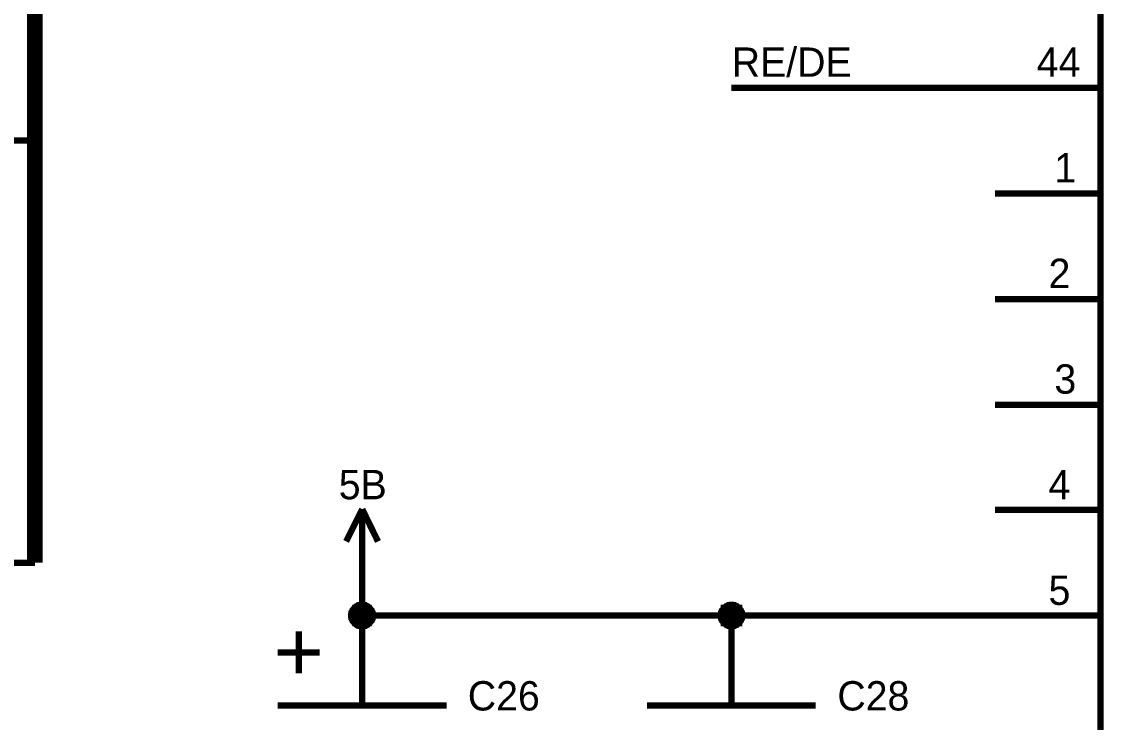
# Model space of a CAD drawing. Extents: x 0 to 594, y 0 to 420.
# Drawn here: x 221.4 to 273, y 327.4 to 360.6 of the extents above; entities that cross this region are included whole.
import ezdxf

# ---------------------------------------------------------------- set-up
doc = ezdxf.new("R2010")
doc.units = 0
doc.layers.add('SHEET', color=255, linetype='CONTINUOUS')

msp = doc.modelspace()

# ---------------------------------------------------------------- linework, layer by layer
at = {"layer": 'SHEET'}
for points, const_width in [([(222.038, 334.996), (222.038, 392.499), (392.469, 392.499), (392.469, 324.989)], 0.749), ([(272.516, 257.497), (272.516, 382.493)], 0.3), ([(267.515, 357.493), (255.03, 357.493)], 0.3), ([(272.516, 357.493), (267.515, 357.493)], 0.3), ([(175.067, 354.992), (222.038, 354.992), (222.038, 354.992)], 0.3), ([(272.516, 352.49), (267.515, 352.49)], 0.3), ([(272.516, 347.487), (267.515, 347.487)], 0.3), ([(272.516, 342.483), (267.515, 342.483)], 0.3), ([(237.544, 337.532), (236.78, 336.003)], 0.3), ([(237.544, 337.532), (238.291, 336.003)], 0.3), ([(237.544, 334.996), (237.544, 337.532)], 0.3), ([(272.516, 337.498), (267.515, 337.498)], 0.3), ([(175.067, 334.996), (175.067, 334.996), (222.038, 334.996), (222.038, 334.996)], 0.3), ([(267.515, 332.494), (267.515, 332.494), (237.544, 332.494), (237.544, 334.996), (237.544, 334.996)], 0.3), ([(237.024, 332.494), (237.024, 332.512), (237.024, 332.546), (237.024, 332.564), (237.041, 332.598), (237.041, 332.616), (237.041, 332.651), (237.058, 332.668), (237.058, 332.685), (237.076, 332.72), (237.093, 332.737), (237.093, 332.755), (237.11, 332.772), (237.128, 332.79), (237.145, 332.807), (237.162, 332.824), (237.18, 332.859), (237.197, 332.859), (237.215, 332.876), (237.232, 332.894), (237.249, 332.911), (237.267, 332.929), (237.301, 332.929), (237.319, 332.946), (237.336, 332.963), (237.371, 332.963), (237.388, 332.981), (237.406, 332.981), (237.44, 332.981), (237.458, 332.998), (237.492, 332.998), (237.51, 332.998), (237.544, 332.998)], 0.3), ([(237.024, 332.494), (237.024, 332.512), (237.024, 332.546), (237.024, 332.564), (237.041, 332.598), (237.041, 332.616), (237.041, 332.651), (237.058, 332.668), (237.058, 332.685), (237.076, 332.72), (237.093, 332.737), (237.093, 332.755), (237.11, 332.772), (237.128, 332.79), (237.145, 332.807), (237.162, 332.824), (237.18, 332.859), (237.197, 332.859), (237.215, 332.876), (237.232, 332.894), (237.249, 332.911), (237.267, 332.929), (237.301, 332.929), (237.319, 332.946), (237.336, 332.963), (237.371, 332.963), (237.388, 332.981), (237.406, 332.981), (237.44, 332.981), (237.458, 332.998), (237.492, 332.998), (237.51, 332.998), (237.544, 332.998)], 0.3), ([(237.024, 332.494), (237.024, 332.512), (237.024, 332.546), (237.024, 332.564), (237.041, 332.598), (237.041, 332.616), (237.041, 332.651), (237.058, 332.668), (237.058, 332.685), (237.076, 332.72), (237.093, 332.737), (237.093, 332.755), (237.11, 332.772), (237.128, 332.79), (237.145, 332.807), (237.162, 332.824), (237.18, 332.859), (237.197, 332.859), (237.215, 332.876), (237.232, 332.894), (237.249, 332.911), (237.267, 332.929), (237.301, 332.929), (237.319, 332.946), (237.336, 332.963), (237.371, 332.963), (237.388, 332.981), (237.406, 332.981), (237.44, 332.981), (237.458, 332.998), (237.492, 332.998), (237.51, 332.998), (237.544, 332.998)], 0.3), ([(237.024, 332.494), (237.024, 332.512), (237.024, 332.546), (237.024, 332.564), (237.041, 332.598), (237.041, 332.616), (237.041, 332.651), (237.058, 332.668), (237.058, 332.685), (237.076, 332.72), (237.093, 332.737), (237.093, 332.755), (237.11, 332.772), (237.128, 332.79), (237.145, 332.807), (237.162, 332.824), (237.18, 332.859), (237.197, 332.859), (237.215, 332.876), (237.232, 332.894), (237.249, 332.911), (237.267, 332.929), (237.301, 332.929), (237.319, 332.946), (237.336, 332.963), (237.371, 332.963), (237.388, 332.981), (237.406, 332.981), (237.44, 332.981), (237.458, 332.998), (237.492, 332.998), (237.51, 332.998), (237.544, 332.998)], 0.3), ([(237.024, 332.494), (237.024, 332.512), (237.024, 332.546), (237.024, 332.564), (237.041, 332.598), (237.041, 332.616), (237.041, 332.651), (237.058, 332.668), (237.058, 332.685), (237.076, 332.72), (237.093, 332.737), (237.093, 332.755), (237.11, 332.772), (237.128, 332.79), (237.145, 332.807), (237.162, 332.824), (237.18, 332.859), (237.197, 332.859), (237.215, 332.876), (237.232, 332.894), (237.249, 332.911), (237.267, 332.929), (237.301, 332.929), (237.319, 332.946), (237.336, 332.963), (237.371, 332.963), (237.388, 332.981), (237.406, 332.981), (237.44, 332.981), (237.458, 332.998), (237.492, 332.998), (237.51, 332.998), (237.544, 332.998)], 0.3), ([(237.024, 332.494), (237.024, 332.512), (237.024, 332.546), (237.024, 332.564), (237.041, 332.598), (237.041, 332.616), (237.041, 332.651), (237.058, 332.668), (237.058, 332.685), (237.076, 332.72), (237.093, 332.737), (237.093, 332.755), (237.11, 332.772), (237.128, 332.79), (237.145, 332.807), (237.162, 332.824), (237.18, 332.859), (237.197, 332.859), (237.215, 332.876), (237.232, 332.894), (237.249, 332.911), (237.267, 332.929), (237.301, 332.929), (237.319, 332.946), (237.336, 332.963), (237.371, 332.963), (237.388, 332.981), (237.406, 332.981), (237.44, 332.981), (237.458, 332.998), (237.492, 332.998), (237.51, 332.998), (237.544, 332.998)], 0.0991), ([(237.024, 332.494), (237.024, 332.512), (237.024, 332.546), (237.024, 332.564), (237.041, 332.598), (237.041, 332.616), (237.041, 332.651), (237.058, 332.668), (237.058, 332.685), (237.076, 332.72), (237.093, 332.737), (237.093, 332.755), (237.11, 332.772), (237.128, 332.79), (237.145, 332.807), (237.162, 332.824), (237.18, 332.859), (237.197, 332.859), (237.215, 332.876), (237.232, 332.894), (237.249, 332.911), (237.267, 332.929), (237.301, 332.929), (237.319, 332.946), (237.336, 332.963), (237.371, 332.963), (237.388, 332.981), (237.406, 332.981), (237.44, 332.981), (237.458, 332.998), (237.492, 332.998), (237.51, 332.998), (237.544, 332.998)], 0.0991), ([(237.024, 332.494), (237.024, 332.512), (237.024, 332.546), (237.024, 332.564), (237.041, 332.598), (237.041, 332.616), (237.041, 332.651), (237.058, 332.668), (237.058, 332.685), (237.076, 332.72), (237.093, 332.737), (237.093, 332.755), (237.11, 332.772), (237.128, 332.79), (237.145, 332.807), (237.162, 332.824), (237.18, 332.859), (237.197, 332.859), (237.215, 332.876), (237.232, 332.894), (237.249, 332.911), (237.267, 332.929), (237.301, 332.929), (237.319, 332.946), (237.336, 332.963), (237.371, 332.963), (237.388, 332.981), (237.406, 332.981), (237.44, 332.981), (237.458, 332.998), (237.492, 332.998), (237.51, 332.998), (237.544, 332.998)], 0.0991), ([(237.024, 332.494), (237.024, 332.512), (237.024, 332.546), (237.024, 332.564), (237.041, 332.598), (237.041, 332.616), (237.041, 332.651), (237.058, 332.668), (237.058, 332.685), (237.076, 332.72), (237.093, 332.737), (237.093, 332.755), (237.11, 332.772), (237.128, 332.79), (237.145, 332.807), (237.162, 332.824), (237.18, 332.859), (237.197, 332.859), (237.215, 332.876), (237.232, 332.894), (237.249, 332.911), (237.267, 332.929), (237.301, 332.929), (237.319, 332.946), (237.336, 332.963), (237.371, 332.963), (237.388, 332.981), (237.406, 332.981), (237.44, 332.981), (237.458, 332.998), (237.492, 332.998), (237.51, 332.998), (237.544, 332.998)], 0.0991), ([(237.024, 332.494), (237.024, 332.512), (237.024, 332.546), (237.024, 332.564), (237.041, 332.598), (237.041, 332.616), (237.041, 332.651), (237.058, 332.668), (237.058, 332.685), (237.076, 332.72), (237.093, 332.737), (237.093, 332.755), (237.11, 332.772), (237.128, 332.79), (237.145, 332.807), (237.162, 332.824), (237.18, 332.859), (237.197, 332.859), (237.215, 332.876), (237.232, 332.894), (237.249, 332.911), (237.267, 332.929), (237.301, 332.929), (237.319, 332.946), (237.336, 332.963), (237.371, 332.963), (237.388, 332.981), (237.406, 332.981), (237.44, 332.981), (237.458, 332.998), (237.492, 332.998), (237.51, 332.998), (237.544, 332.998)], 0.0991), ([(237.544, 332.998), (237.544, 332.998)], 0.3), ([(237.544, 332.998), (237.562, 332.998), (237.597, 332.998), (237.614, 332.998), (237.649, 332.981), (237.666, 332.981), (237.701, 332.981), (237.718, 332.963), (237.735, 332.963), (237.77, 332.946), (237.788, 332.929), (237.805, 332.929), (237.822, 332.911), (237.84, 332.894), (237.857, 332.876), (237.874, 332.859), (237.892, 332.859), (237.909, 332.824), (237.926, 332.807), (237.944, 332.79), (237.961, 332.772), (237.979, 332.755), (237.979, 332.737), (237.996, 332.72), (238.013, 332.685), (238.013, 332.668), (238.031, 332.651), (238.031, 332.616), (238.031, 332.598), (238.048, 332.564), (238.048, 332.546), (238.048, 332.512), (238.048, 332.494)], 0.3), ([(237.544, 332.998), (237.544, 332.998)], 0.3), ([(237.544, 332.998), (237.562, 332.998), (237.597, 332.998), (237.614, 332.998), (237.649, 332.981), (237.666, 332.981), (237.701, 332.981), (237.718, 332.963), (237.735, 332.963), (237.77, 332.946), (237.788, 332.929), (237.805, 332.929), (237.822, 332.911), (237.84, 332.894), (237.857, 332.876), (237.874, 332.859), (237.892, 332.859), (237.909, 332.824), (237.926, 332.807), (237.944, 332.79), (237.961, 332.772), (237.979, 332.755), (237.979, 332.737), (237.996, 332.72), (238.013, 332.685), (238.013, 332.668), (238.031, 332.651), (238.031, 332.616), (238.031, 332.598), (238.048, 332.564), (238.048, 332.546), (238.048, 332.512), (238.048, 332.494)], 0.3), ([(237.544, 332.998), (237.544, 332.998)], 0.3), ([(237.544, 332.998), (237.562, 332.998), (237.597, 332.998), (237.614, 332.998), (237.649, 332.981), (237.666, 332.981), (237.701, 332.981), (237.718, 332.963), (237.735, 332.963), (237.77, 332.946), (237.788, 332.929), (237.805, 332.929), (237.822, 332.911), (237.84, 332.894), (237.857, 332.876), (237.874, 332.859), (237.892, 332.859), (237.909, 332.824), (237.926, 332.807), (237.944, 332.79), (237.961, 332.772), (237.979, 332.755), (237.979, 332.737), (237.996, 332.72), (238.013, 332.685), (238.013, 332.668), (238.031, 332.651), (238.031, 332.616), (238.031, 332.598), (238.048, 332.564), (238.048, 332.546), (238.048, 332.512), (238.048, 332.494)], 0.3), ([(237.544, 332.998), (237.544, 332.998)], 0.3), ([(237.544, 332.998), (237.562, 332.998), (237.597, 332.998), (237.614, 332.998), (237.649, 332.981), (237.666, 332.981), (237.701, 332.981), (237.718, 332.963), (237.735, 332.963), (237.77, 332.946), (237.788, 332.929), (237.805, 332.929), (237.822, 332.911), (237.84, 332.894), (237.857, 332.876), (237.874, 332.859), (237.892, 332.859), (237.909, 332.824), (237.926, 332.807), (237.944, 332.79), (237.961, 332.772), (237.979, 332.755), (237.979, 332.737), (237.996, 332.72), (238.013, 332.685), (238.013, 332.668), (238.031, 332.651), (238.031, 332.616), (238.031, 332.598), (238.048, 332.564), (238.048, 332.546), (238.048, 332.512), (238.048, 332.494)], 0.3), ([(237.544, 332.998), (237.544, 332.998)], 0.3), ([(237.544, 332.998), (237.562, 332.998), (237.597, 332.998), (237.614, 332.998), (237.649, 332.981), (237.666, 332.981), (237.701, 332.981), (237.718, 332.963), (237.735, 332.963), (237.77, 332.946), (237.788, 332.929), (237.805, 332.929), (237.822, 332.911), (237.84, 332.894), (237.857, 332.876), (237.874, 332.859), (237.892, 332.859), (237.909, 332.824), (237.926, 332.807), (237.944, 332.79), (237.961, 332.772), (237.979, 332.755), (237.979, 332.737), (237.996, 332.72), (238.013, 332.685), (238.013, 332.668), (238.031, 332.651), (238.031, 332.616), (238.031, 332.598), (238.048, 332.564), (238.048, 332.546), (238.048, 332.512), (238.048, 332.494)], 0.3), ([(237.544, 332.998), (237.544, 332.998)], 0.0991), ([(237.544, 332.998), (237.562, 332.998), (237.597, 332.998), (237.614, 332.998), (237.649, 332.981), (237.666, 332.981), (237.701, 332.981), (237.718, 332.963), (237.735, 332.963), (237.77, 332.946), (237.788, 332.929), (237.805, 332.929), (237.822, 332.911), (237.84, 332.894), (237.857, 332.876), (237.874, 332.859), (237.892, 332.859), (237.909, 332.824), (237.926, 332.807), (237.944, 332.79), (237.961, 332.772), (237.979, 332.755), (237.979, 332.737), (237.996, 332.72), (238.013, 332.685), (238.013, 332.668), (238.031, 332.651), (238.031, 332.616), (238.031, 332.598), (238.048, 332.564), (238.048, 332.546), (238.048, 332.512), (238.048, 332.494)], 0.0991), ([(237.544, 332.998), (237.544, 332.998)], 0.0991), ([(237.544, 332.998), (237.562, 332.998), (237.597, 332.998), (237.614, 332.998), (237.649, 332.981), (237.666, 332.981), (237.701, 332.981), (237.718, 332.963), (237.735, 332.963), (237.77, 332.946), (237.788, 332.929), (237.805, 332.929), (237.822, 332.911), (237.84, 332.894), (237.857, 332.876), (237.874, 332.859), (237.892, 332.859), (237.909, 332.824), (237.926, 332.807), (237.944, 332.79), (237.961, 332.772), (237.979, 332.755), (237.979, 332.737), (237.996, 332.72), (238.013, 332.685), (238.013, 332.668), (238.031, 332.651), (238.031, 332.616), (238.031, 332.598), (238.048, 332.564), (238.048, 332.546), (238.048, 332.512), (238.048, 332.494)], 0.0991), ([(237.544, 332.998), (237.544, 332.998)], 0.0991), ([(237.544, 332.998), (237.562, 332.998), (237.597, 332.998), (237.614, 332.998), (237.649, 332.981), (237.666, 332.981), (237.701, 332.981), (237.718, 332.963), (237.735, 332.963), (237.77, 332.946), (237.788, 332.929), (237.805, 332.929), (237.822, 332.911), (237.84, 332.894), (237.857, 332.876), (237.874, 332.859), (237.892, 332.859), (237.909, 332.824), (237.926, 332.807), (237.944, 332.79), (237.961, 332.772), (237.979, 332.755), (237.979, 332.737), (237.996, 332.72), (238.013, 332.685), (238.013, 332.668), (238.031, 332.651), (238.031, 332.616), (238.031, 332.598), (238.048, 332.564), (238.048, 332.546), (238.048, 332.512), (238.048, 332.494)], 0.0991), ([(237.544, 332.998), (237.544, 332.998)], 0.0991), ([(237.544, 332.998), (237.562, 332.998), (237.597, 332.998), (237.614, 332.998), (237.649, 332.981), (237.666, 332.981), (237.701, 332.981), (237.718, 332.963), (237.735, 332.963), (237.77, 332.946), (237.788, 332.929), (237.805, 332.929), (237.822, 332.911), (237.84, 332.894), (237.857, 332.876), (237.874, 332.859), (237.892, 332.859), (237.909, 332.824), (237.926, 332.807), (237.944, 332.79), (237.961, 332.772), (237.979, 332.755), (237.979, 332.737), (237.996, 332.72), (238.013, 332.685), (238.013, 332.668), (238.031, 332.651), (238.031, 332.616), (238.031, 332.598), (238.048, 332.564), (238.048, 332.546), (238.048, 332.512), (238.048, 332.494)], 0.0991), ([(237.544, 332.998), (237.544, 332.998)], 0.0991), ([(237.544, 332.998), (237.562, 332.998), (237.597, 332.998), (237.614, 332.998), (237.649, 332.981), (237.666, 332.981), (237.701, 332.981), (237.718, 332.963), (237.735, 332.963), (237.77, 332.946), (237.788, 332.929), (237.805, 332.929), (237.822, 332.911), (237.84, 332.894), (237.857, 332.876), (237.874, 332.859), (237.892, 332.859), (237.909, 332.824), (237.926, 332.807), (237.944, 332.79), (237.961, 332.772), (237.979, 332.755), (237.979, 332.737), (237.996, 332.72), (238.013, 332.685), (238.013, 332.668), (238.031, 332.651), (238.031, 332.616), (238.031, 332.598), (238.048, 332.564), (238.048, 332.546), (238.048, 332.512), (238.048, 332.494)], 0.0991), ([(254.527, 332.494), (254.527, 332.512), (254.527, 332.546), (254.527, 332.564), (254.544, 332.598), (254.544, 332.616), (254.544, 332.651), (254.562, 332.668), (254.562, 332.685), (254.579, 332.72), (254.596, 332.737), (254.596, 332.755), (254.614, 332.772), (254.631, 332.79), (254.648, 332.807), (254.666, 332.824), (254.666, 332.859), (254.7, 332.859), (254.718, 332.876), (254.735, 332.894), (254.753, 332.911), (254.77, 332.929), (254.787, 332.929), (254.805, 332.946), (254.839, 332.963), (254.857, 332.963), (254.874, 332.981), (254.909, 332.981), (254.926, 332.981), (254.961, 332.998), (254.978, 332.998), (255.013, 332.998), (255.03, 332.998)], 0.3), ([(254.527, 332.494), (254.527, 332.512), (254.527, 332.546), (254.527, 332.564), (254.544, 332.598), (254.544, 332.616), (254.544, 332.651), (254.562, 332.668), (254.562, 332.685), (254.579, 332.72), (254.596, 332.737), (254.596, 332.755), (254.614, 332.772), (254.631, 332.79), (254.648, 332.807), (254.666, 332.824), (254.666, 332.859), (254.7, 332.859), (254.718, 332.876), (254.735, 332.894), (254.753, 332.911), (254.77, 332.929), (254.787, 332.929), (254.805, 332.946), (254.839, 332.963), (254.857, 332.963), (254.874, 332.981), (254.909, 332.981), (254.926, 332.981), (254.961, 332.998), (254.978, 332.998), (255.013, 332.998), (255.03, 332.998)], 0.3), ([(254.527, 332.494), (254.527, 332.512), (254.527, 332.546), (254.527, 332.564), (254.544, 332.598), (254.544, 332.616), (254.544, 332.651), (254.562, 332.668), (254.562, 332.685), (254.579, 332.72), (254.596, 332.737), (254.596, 332.755), (254.614, 332.772), (254.631, 332.79), (254.648, 332.807), (254.666, 332.824), (254.666, 332.859), (254.7, 332.859), (254.718, 332.876), (254.735, 332.894), (254.753, 332.911), (254.77, 332.929), (254.787, 332.929), (254.805, 332.946), (254.839, 332.963), (254.857, 332.963), (254.874, 332.981), (254.909, 332.981), (254.926, 332.981), (254.961, 332.998), (254.978, 332.998), (255.013, 332.998), (255.03, 332.998)], 0.3), ([(254.527, 332.494), (254.527, 332.512), (254.527, 332.546), (254.527, 332.564), (254.544, 332.598), (254.544, 332.616), (254.544, 332.651), (254.562, 332.668), (254.562, 332.685), (254.579, 332.72), (254.596, 332.737), (254.596, 332.755), (254.614, 332.772), (254.631, 332.79), (254.648, 332.807), (254.666, 332.824), (254.666, 332.859), (254.7, 332.859), (254.718, 332.876), (254.735, 332.894), (254.753, 332.911), (254.77, 332.929), (254.787, 332.929), (254.805, 332.946), (254.839, 332.963), (254.857, 332.963), (254.874, 332.981), (254.909, 332.981), (254.926, 332.981), (254.961, 332.998), (254.978, 332.998), (255.013, 332.998), (255.03, 332.998)], 0.0991), ([(254.527, 332.494), (254.527, 332.512), (254.527, 332.546), (254.527, 332.564), (254.544, 332.598), (254.544, 332.616), (254.544, 332.651), (254.562, 332.668), (254.562, 332.685), (254.579, 332.72), (254.596, 332.737), (254.596, 332.755), (254.614, 332.772), (254.631, 332.79), (254.648, 332.807), (254.666, 332.824), (254.666, 332.859), (254.7, 332.859), (254.718, 332.876), (254.735, 332.894), (254.753, 332.911), (254.77, 332.929), (254.787, 332.929), (254.805, 332.946), (254.839, 332.963), (254.857, 332.963), (254.874, 332.981), (254.909, 332.981), (254.926, 332.981), (254.961, 332.998), (254.978, 332.998), (255.013, 332.998), (255.03, 332.998)], 0.0991), ([(254.527, 332.494), (254.527, 332.512), (254.527, 332.546), (254.527, 332.564), (254.544, 332.598), (254.544, 332.616), (254.544, 332.651), (254.562, 332.668), (254.562, 332.685), (254.579, 332.72), (254.596, 332.737), (254.596, 332.755), (254.614, 332.772), (254.631, 332.79), (254.648, 332.807), (254.666, 332.824), (254.666, 332.859), (254.7, 332.859), (254.718, 332.876), (254.735, 332.894), (254.753, 332.911), (254.77, 332.929), (254.787, 332.929), (254.805, 332.946), (254.839, 332.963), (254.857, 332.963), (254.874, 332.981), (254.909, 332.981), (254.926, 332.981), (254.961, 332.998), (254.978, 332.998), (255.013, 332.998), (255.03, 332.998)], 0.0991), ([(255.03, 332.998), (255.03, 332.998)], 0.3), ([(255.03, 332.998), (255.048, 332.998), (255.082, 332.998), (255.1, 332.998), (255.135, 332.981), (255.152, 332.981), (255.187, 332.981), (255.204, 332.963), (255.221, 332.963), (255.256, 332.946), (255.273, 332.929), (255.291, 332.929), (255.308, 332.911), (255.326, 332.894), (255.343, 332.876), (255.36, 332.859), (255.395, 332.859), (255.395, 332.824), (255.412, 332.807), (255.43, 332.79), (255.447, 332.772), (255.464, 332.755), (255.464, 332.737), (255.482, 332.72), (255.499, 332.685), (255.499, 332.668), (255.517, 332.651), (255.517, 332.616), (255.517, 332.598), (255.534, 332.564), (255.534, 332.546), (255.534, 332.512), (255.534, 332.494)], 0.3), ([(255.03, 332.998), (255.03, 332.998)], 0.3), ([(255.03, 332.998), (255.048, 332.998), (255.082, 332.998), (255.1, 332.998), (255.135, 332.981), (255.152, 332.981), (255.187, 332.981), (255.204, 332.963), (255.221, 332.963), (255.256, 332.946), (255.273, 332.929), (255.291, 332.929), (255.308, 332.911), (255.326, 332.894), (255.343, 332.876), (255.36, 332.859), (255.395, 332.859), (255.395, 332.824), (255.412, 332.807), (255.43, 332.79), (255.447, 332.772), (255.464, 332.755), (255.464, 332.737), (255.482, 332.72), (255.499, 332.685), (255.499, 332.668), (255.517, 332.651), (255.517, 332.616), (255.517, 332.598), (255.534, 332.564), (255.534, 332.546), (255.534, 332.512), (255.534, 332.494)], 0.3), ([(255.03, 332.998), (255.03, 332.998)], 0.3), ([(255.03, 332.998), (255.048, 332.998), (255.082, 332.998), (255.1, 332.998), (255.135, 332.981), (255.152, 332.981), (255.187, 332.981), (255.204, 332.963), (255.221, 332.963), (255.256, 332.946), (255.273, 332.929), (255.291, 332.929), (255.308, 332.911), (255.326, 332.894), (255.343, 332.876), (255.36, 332.859), (255.395, 332.859), (255.395, 332.824), (255.412, 332.807), (255.43, 332.79), (255.447, 332.772), (255.464, 332.755), (255.464, 332.737), (255.482, 332.72), (255.499, 332.685), (255.499, 332.668), (255.517, 332.651), (255.517, 332.616), (255.517, 332.598), (255.534, 332.564), (255.534, 332.546), (255.534, 332.512), (255.534, 332.494)], 0.3), ([(255.03, 332.998), (255.03, 332.998)], 0.0991), ([(255.03, 332.998), (255.048, 332.998), (255.082, 332.998), (255.1, 332.998), (255.135, 332.981), (255.152, 332.981), (255.187, 332.981), (255.204, 332.963), (255.221, 332.963), (255.256, 332.946), (255.273, 332.929), (255.291, 332.929), (255.308, 332.911), (255.326, 332.894), (255.343, 332.876), (255.36, 332.859), (255.395, 332.859), (255.395, 332.824), (255.412, 332.807), (255.43, 332.79), (255.447, 332.772), (255.464, 332.755), (255.464, 332.737), (255.482, 332.72), (255.499, 332.685), (255.499, 332.668), (255.517, 332.651), (255.517, 332.616), (255.517, 332.598), (255.534, 332.564), (255.534, 332.546), (255.534, 332.512), (255.534, 332.494)], 0.0991), ([(255.03, 332.998), (255.03, 332.998)], 0.0991), ([(255.03, 332.998), (255.048, 332.998), (255.082, 332.998), (255.1, 332.998), (255.135, 332.981), (255.152, 332.981), (255.187, 332.981), (255.204, 332.963), (255.221, 332.963), (255.256, 332.946), (255.273, 332.929), (255.291, 332.929), (255.308, 332.911), (255.326, 332.894), (255.343, 332.876), (255.36, 332.859), (255.395, 332.859), (255.395, 332.824), (255.412, 332.807), (255.43, 332.79), (255.447, 332.772), (255.464, 332.755), (255.464, 332.737), (255.482, 332.72), (255.499, 332.685), (255.499, 332.668), (255.517, 332.651), (255.517, 332.616), (255.517, 332.598), (255.534, 332.564), (255.534, 332.546), (255.534, 332.512), (255.534, 332.494)], 0.0991), ([(255.03, 332.998), (255.03, 332.998)], 0.0991), ([(255.03, 332.998), (255.048, 332.998), (255.082, 332.998), (255.1, 332.998), (255.135, 332.981), (255.152, 332.981), (255.187, 332.981), (255.204, 332.963), (255.221, 332.963), (255.256, 332.946), (255.273, 332.929), (255.291, 332.929), (255.308, 332.911), (255.326, 332.894), (255.343, 332.876), (255.36, 332.859), (255.395, 332.859), (255.395, 332.824), (255.412, 332.807), (255.43, 332.79), (255.447, 332.772), (255.464, 332.755), (255.464, 332.737), (255.482, 332.72), (255.499, 332.685), (255.499, 332.668), (255.517, 332.651), (255.517, 332.616), (255.517, 332.598), (255.534, 332.564), (255.534, 332.546), (255.534, 332.512), (255.534, 332.494)], 0.0991), ([(237.544, 331.99), (237.51, 331.99), (237.492, 331.99), (237.458, 331.99), (237.44, 332.008), (237.406, 332.008), (237.388, 332.008), (237.371, 332.025), (237.336, 332.025), (237.319, 332.043), (237.301, 332.06), (237.267, 332.06), (237.249, 332.077), (237.232, 332.095), (237.215, 332.112), (237.197, 332.129), (237.18, 332.129), (237.162, 332.164), (237.145, 332.182), (237.128, 332.199), (237.11, 332.216), (237.093, 332.234), (237.093, 332.251), (237.076, 332.268), (237.058, 332.303), (237.058, 332.32), (237.041, 332.338), (237.041, 332.373), (237.041, 332.39), (237.024, 332.425), (237.024, 332.442), (237.024, 332.477), (237.024, 332.494)], 0.3), ([(237.024, 332.494), (237.024, 332.494)], 0.3), ([(237.544, 331.99), (237.51, 331.99), (237.492, 331.99), (237.458, 331.99), (237.44, 332.008), (237.406, 332.008), (237.388, 332.008), (237.371, 332.025), (237.336, 332.025), (237.319, 332.043), (237.301, 332.06), (237.267, 332.06), (237.249, 332.077), (237.232, 332.095), (237.215, 332.112), (237.197, 332.129), (237.18, 332.129), (237.162, 332.164), (237.145, 332.182), (237.128, 332.199), (237.11, 332.216), (237.093, 332.234), (237.093, 332.251), (237.076, 332.268), (237.058, 332.303), (237.058, 332.32), (237.041, 332.338), (237.041, 332.373), (237.041, 332.39), (237.024, 332.425), (237.024, 332.442), (237.024, 332.477), (237.024, 332.494)], 0.3), ([(237.024, 332.494), (237.024, 332.494)], 0.3), ([(237.544, 331.99), (237.51, 331.99), (237.492, 331.99), (237.458, 331.99), (237.44, 332.008), (237.406, 332.008), (237.388, 332.008), (237.371, 332.025), (237.336, 332.025), (237.319, 332.043), (237.301, 332.06), (237.267, 332.06), (237.249, 332.077), (237.232, 332.095), (237.215, 332.112), (237.197, 332.129), (237.18, 332.129), (237.162, 332.164), (237.145, 332.182), (237.128, 332.199), (237.11, 332.216), (237.093, 332.234), (237.093, 332.251), (237.076, 332.268), (237.058, 332.303), (237.058, 332.32), (237.041, 332.338), (237.041, 332.373), (237.041, 332.39), (237.024, 332.425), (237.024, 332.442), (237.024, 332.477), (237.024, 332.494)], 0.3), ([(237.024, 332.494), (237.024, 332.494)], 0.3), ([(237.544, 331.99), (237.51, 331.99), (237.492, 331.99), (237.458, 331.99), (237.44, 332.008), (237.406, 332.008), (237.388, 332.008), (237.371, 332.025), (237.336, 332.025), (237.319, 332.043), (237.301, 332.06), (237.267, 332.06), (237.249, 332.077), (237.232, 332.095), (237.215, 332.112), (237.197, 332.129), (237.18, 332.129), (237.162, 332.164), (237.145, 332.182), (237.128, 332.199), (237.11, 332.216), (237.093, 332.234), (237.093, 332.251), (237.076, 332.268), (237.058, 332.303), (237.058, 332.32), (237.041, 332.338), (237.041, 332.373), (237.041, 332.39), (237.024, 332.425), (237.024, 332.442), (237.024, 332.477), (237.024, 332.494)], 0.3), ([(237.024, 332.494), (237.024, 332.494)], 0.3), ([(237.544, 331.99), (237.51, 331.99), (237.492, 331.99), (237.458, 331.99), (237.44, 332.008), (237.406, 332.008), (237.388, 332.008), (237.371, 332.025), (237.336, 332.025), (237.319, 332.043), (237.301, 332.06), (237.267, 332.06), (237.249, 332.077), (237.232, 332.095), (237.215, 332.112), (237.197, 332.129), (237.18, 332.129), (237.162, 332.164), (237.145, 332.182), (237.128, 332.199), (237.11, 332.216), (237.093, 332.234), (237.093, 332.251), (237.076, 332.268), (237.058, 332.303), (237.058, 332.32), (237.041, 332.338), (237.041, 332.373), (237.041, 332.39), (237.024, 332.425), (237.024, 332.442), (237.024, 332.477), (237.024, 332.494)], 0.3), ([(237.024, 332.494), (237.024, 332.494)], 0.3), ([(237.544, 331.99), (237.51, 331.99), (237.492, 331.99), (237.458, 331.99), (237.44, 332.008), (237.406, 332.008), (237.388, 332.008), (237.371, 332.025), (237.336, 332.025), (237.319, 332.043), (237.301, 332.06), (237.267, 332.06), (237.249, 332.077), (237.232, 332.095), (237.215, 332.112), (237.197, 332.129), (237.18, 332.129), (237.162, 332.164), (237.145, 332.182), (237.128, 332.199), (237.11, 332.216), (237.093, 332.234), (237.093, 332.251), (237.076, 332.268), (237.058, 332.303), (237.058, 332.32), (237.041, 332.338), (237.041, 332.373), (237.041, 332.39), (237.024, 332.425), (237.024, 332.442), (237.024, 332.477), (237.024, 332.494)], 0.0991), ([(237.024, 332.494), (237.024, 332.494)], 0.0991), ([(237.544, 331.99), (237.51, 331.99), (237.492, 331.99), (237.458, 331.99), (237.44, 332.008), (237.406, 332.008), (237.388, 332.008), (237.371, 332.025), (237.336, 332.025), (237.319, 332.043), (237.301, 332.06), (237.267, 332.06), (237.249, 332.077), (237.232, 332.095), (237.215, 332.112), (237.197, 332.129), (237.18, 332.129), (237.162, 332.164), (237.145, 332.182), (237.128, 332.199), (237.11, 332.216), (237.093, 332.234), (237.093, 332.251), (237.076, 332.268), (237.058, 332.303), (237.058, 332.32), (237.041, 332.338), (237.041, 332.373), (237.041, 332.39), (237.024, 332.425), (237.024, 332.442), (237.024, 332.477), (237.024, 332.494)], 0.0991), ([(237.024, 332.494), (237.024, 332.494)], 0.0991), ([(237.544, 331.99), (237.51, 331.99), (237.492, 331.99), (237.458, 331.99), (237.44, 332.008), (237.406, 332.008), (237.388, 332.008), (237.371, 332.025), (237.336, 332.025), (237.319, 332.043), (237.301, 332.06), (237.267, 332.06), (237.249, 332.077), (237.232, 332.095), (237.215, 332.112), (237.197, 332.129), (237.18, 332.129), (237.162, 332.164), (237.145, 332.182), (237.128, 332.199), (237.11, 332.216), (237.093, 332.234), (237.093, 332.251), (237.076, 332.268), (237.058, 332.303), (237.058, 332.32), (237.041, 332.338), (237.041, 332.373), (237.041, 332.39), (237.024, 332.425), (237.024, 332.442), (237.024, 332.477), (237.024, 332.494)], 0.0991), ([(237.024, 332.494), (237.024, 332.494)], 0.0991), ([(237.544, 331.99), (237.51, 331.99), (237.492, 331.99), (237.458, 331.99), (237.44, 332.008), (237.406, 332.008), (237.388, 332.008), (237.371, 332.025), (237.336, 332.025), (237.319, 332.043), (237.301, 332.06), (237.267, 332.06), (237.249, 332.077), (237.232, 332.095), (237.215, 332.112), (237.197, 332.129), (237.18, 332.129), (237.162, 332.164), (237.145, 332.182), (237.128, 332.199), (237.11, 332.216), (237.093, 332.234), (237.093, 332.251), (237.076, 332.268), (237.058, 332.303), (237.058, 332.32), (237.041, 332.338), (237.041, 332.373), (237.041, 332.39), (237.024, 332.425), (237.024, 332.442), (237.024, 332.477), (237.024, 332.494)], 0.0991), ([(237.024, 332.494), (237.024, 332.494)], 0.0991), ([(237.544, 331.99), (237.51, 331.99), (237.492, 331.99), (237.458, 331.99), (237.44, 332.008), (237.406, 332.008), (237.388, 332.008), (237.371, 332.025), (237.336, 332.025), (237.319, 332.043), (237.301, 332.06), (237.267, 332.06), (237.249, 332.077), (237.232, 332.095), (237.215, 332.112), (237.197, 332.129), (237.18, 332.129), (237.162, 332.164), (237.145, 332.182), (237.128, 332.199), (237.11, 332.216), (237.093, 332.234), (237.093, 332.251), (237.076, 332.268), (237.058, 332.303), (237.058, 332.32), (237.041, 332.338), (237.041, 332.373), (237.041, 332.39), (237.024, 332.425), (237.024, 332.442), (237.024, 332.477), (237.024, 332.494)], 0.0991), ([(237.024, 332.494), (237.024, 332.494)], 0.0991), ([(238.048, 332.494), (238.048, 332.477), (238.048, 332.442), (238.048, 332.425), (238.031, 332.39), (238.031, 332.373), (238.031, 332.338), (238.013, 332.32), (238.013, 332.303), (237.996, 332.268), (237.979, 332.251), (237.979, 332.234), (237.961, 332.216), (237.944, 332.199), (237.926, 332.182), (237.909, 332.164), (237.892, 332.129), (237.874, 332.129), (237.857, 332.112), (237.84, 332.095), (237.822, 332.077), (237.805, 332.06), (237.788, 332.06), (237.77, 332.043), (237.735, 332.025), (237.718, 332.025), (237.701, 332.008), (237.666, 332.008), (237.649, 332.008), (237.614, 331.99), (237.597, 331.99), (237.562, 331.99), (237.544, 331.99)], 0.3), ([(237.544, 328.238), (237.544, 332.494)], 0.3), ([(238.048, 332.494), (238.048, 332.477), (238.048, 332.442), (238.048, 332.425), (238.031, 332.39), (238.031, 332.373), (238.031, 332.338), (238.013, 332.32), (238.013, 332.303), (237.996, 332.268), (237.979, 332.251), (237.979, 332.234), (237.961, 332.216), (237.944, 332.199), (237.926, 332.182), (237.909, 332.164), (237.892, 332.129), (237.874, 332.129), (237.857, 332.112), (237.84, 332.095), (237.822, 332.077), (237.805, 332.06), (237.788, 332.06), (237.77, 332.043), (237.735, 332.025), (237.718, 332.025), (237.701, 332.008), (237.666, 332.008), (237.649, 332.008), (237.614, 331.99), (237.597, 331.99), (237.562, 331.99), (237.544, 331.99)], 0.3), ([(238.048, 332.494), (238.048, 332.477), (238.048, 332.442), (238.048, 332.425), (238.031, 332.39), (238.031, 332.373), (238.031, 332.338), (238.013, 332.32), (238.013, 332.303), (237.996, 332.268), (237.979, 332.251), (237.979, 332.234), (237.961, 332.216), (237.944, 332.199), (237.926, 332.182), (237.909, 332.164), (237.892, 332.129), (237.874, 332.129), (237.857, 332.112), (237.84, 332.095), (237.822, 332.077), (237.805, 332.06), (237.788, 332.06), (237.77, 332.043), (237.735, 332.025), (237.718, 332.025), (237.701, 332.008), (237.666, 332.008), (237.649, 332.008), (237.614, 331.99), (237.597, 331.99), (237.562, 331.99), (237.544, 331.99)], 0.3), ([(238.048, 332.494), (238.048, 332.477), (238.048, 332.442), (238.048, 332.425), (238.031, 332.39), (238.031, 332.373), (238.031, 332.338), (238.013, 332.32), (238.013, 332.303), (237.996, 332.268), (237.979, 332.251), (237.979, 332.234), (237.961, 332.216), (237.944, 332.199), (237.926, 332.182), (237.909, 332.164), (237.892, 332.129), (237.874, 332.129), (237.857, 332.112), (237.84, 332.095), (237.822, 332.077), (237.805, 332.06), (237.788, 332.06), (237.77, 332.043), (237.735, 332.025), (237.718, 332.025), (237.701, 332.008), (237.666, 332.008), (237.649, 332.008), (237.614, 331.99), (237.597, 331.99), (237.562, 331.99), (237.544, 331.99)], 0.3), ([(238.048, 332.494), (238.048, 332.477), (238.048, 332.442), (238.048, 332.425), (238.031, 332.39), (238.031, 332.373), (238.031, 332.338), (238.013, 332.32), (238.013, 332.303), (237.996, 332.268), (237.979, 332.251), (237.979, 332.234), (237.961, 332.216), (237.944, 332.199), (237.926, 332.182), (237.909, 332.164), (237.892, 332.129), (237.874, 332.129), (237.857, 332.112), (237.84, 332.095), (237.822, 332.077), (237.805, 332.06), (237.788, 332.06), (237.77, 332.043), (237.735, 332.025), (237.718, 332.025), (237.701, 332.008), (237.666, 332.008), (237.649, 332.008), (237.614, 331.99), (237.597, 331.99), (237.562, 331.99), (237.544, 331.99)], 0.3), ([(238.048, 332.494), (238.048, 332.477), (238.048, 332.442), (238.048, 332.425), (238.031, 332.39), (238.031, 332.373), (238.031, 332.338), (238.013, 332.32), (238.013, 332.303), (237.996, 332.268), (237.979, 332.251), (237.979, 332.234), (237.961, 332.216), (237.944, 332.199), (237.926, 332.182), (237.909, 332.164), (237.892, 332.129), (237.874, 332.129), (237.857, 332.112), (237.84, 332.095), (237.822, 332.077), (237.805, 332.06), (237.788, 332.06), (237.77, 332.043), (237.735, 332.025), (237.718, 332.025), (237.701, 332.008), (237.666, 332.008), (237.649, 332.008), (237.614, 331.99), (237.597, 331.99), (237.562, 331.99), (237.544, 331.99)], 0.0991), ([(238.048, 332.494), (238.048, 332.477), (238.048, 332.442), (238.048, 332.425), (238.031, 332.39), (238.031, 332.373), (238.031, 332.338), (238.013, 332.32), (238.013, 332.303), (237.996, 332.268), (237.979, 332.251), (237.979, 332.234), (237.961, 332.216), (237.944, 332.199), (237.926, 332.182), (237.909, 332.164), (237.892, 332.129), (237.874, 332.129), (237.857, 332.112), (237.84, 332.095), (237.822, 332.077), (237.805, 332.06), (237.788, 332.06), (237.77, 332.043), (237.735, 332.025), (237.718, 332.025), (237.701, 332.008), (237.666, 332.008), (237.649, 332.008), (237.614, 331.99), (237.597, 331.99), (237.562, 331.99), (237.544, 331.99)], 0.0991), ([(238.048, 332.494), (238.048, 332.477), (238.048, 332.442), (238.048, 332.425), (238.031, 332.39), (238.031, 332.373), (238.031, 332.338), (238.013, 332.32), (238.013, 332.303), (237.996, 332.268), (237.979, 332.251), (237.979, 332.234), (237.961, 332.216), (237.944, 332.199), (237.926, 332.182), (237.909, 332.164), (237.892, 332.129), (237.874, 332.129), (237.857, 332.112), (237.84, 332.095), (237.822, 332.077), (237.805, 332.06), (237.788, 332.06), (237.77, 332.043), (237.735, 332.025), (237.718, 332.025), (237.701, 332.008), (237.666, 332.008), (237.649, 332.008), (237.614, 331.99), (237.597, 331.99), (237.562, 331.99), (237.544, 331.99)], 0.0991), ([(238.048, 332.494), (238.048, 332.477), (238.048, 332.442), (238.048, 332.425), (238.031, 332.39), (238.031, 332.373), (238.031, 332.338), (238.013, 332.32), (238.013, 332.303), (237.996, 332.268), (237.979, 332.251), (237.979, 332.234), (237.961, 332.216), (237.944, 332.199), (237.926, 332.182), (237.909, 332.164), (237.892, 332.129), (237.874, 332.129), (237.857, 332.112), (237.84, 332.095), (237.822, 332.077), (237.805, 332.06), (237.788, 332.06), (237.77, 332.043), (237.735, 332.025), (237.718, 332.025), (237.701, 332.008), (237.666, 332.008), (237.649, 332.008), (237.614, 331.99), (237.597, 331.99), (237.562, 331.99), (237.544, 331.99)], 0.0991), ([(238.048, 332.494), (238.048, 332.477), (238.048, 332.442), (238.048, 332.425), (238.031, 332.39), (238.031, 332.373), (238.031, 332.338), (238.013, 332.32), (238.013, 332.303), (237.996, 332.268), (237.979, 332.251), (237.979, 332.234), (237.961, 332.216), (237.944, 332.199), (237.926, 332.182), (237.909, 332.164), (237.892, 332.129), (237.874, 332.129), (237.857, 332.112), (237.84, 332.095), (237.822, 332.077), (237.805, 332.06), (237.788, 332.06), (237.77, 332.043), (237.735, 332.025), (237.718, 332.025), (237.701, 332.008), (237.666, 332.008), (237.649, 332.008), (237.614, 331.99), (237.597, 331.99), (237.562, 331.99), (237.544, 331.99)], 0.0991), ([(238.048, 332.494), (238.048, 332.494), (238.048, 332.494), (238.048, 332.494), (238.048, 332.494), (238.048, 332.494), (238.048, 332.494), (238.048, 332.494), (238.048, 332.494), (238.048, 332.494), (238.048, 332.494), (238.048, 332.494), (238.048, 332.494), (238.048, 332.494), (238.048, 332.494), (238.048, 332.494), (238.048, 332.494), (238.048, 332.494), (238.048, 332.494), (238.048, 332.494), (238.048, 332.494), (238.048, 332.494), (238.048, 332.494), (238.048, 332.494), (238.048, 332.494), (238.048, 332.494), (238.048, 332.494), (238.048, 332.494), (238.048, 332.494), (238.048, 332.494), (238.048, 332.494), (238.048, 332.494), (238.048, 332.494)], 0.3), ([(238.048, 332.494), (238.048, 332.494)], 0.3), ([(238.048, 332.494), (238.048, 332.494), (238.048, 332.494), (238.048, 332.494), (238.048, 332.494), (238.048, 332.494), (238.048, 332.494), (238.048, 332.494), (238.048, 332.494), (238.048, 332.494), (238.048, 332.494), (238.048, 332.494), (238.048, 332.494), (238.048, 332.494), (238.048, 332.494), (238.048, 332.494), (238.048, 332.494), (238.048, 332.494), (238.048, 332.494), (238.048, 332.494), (238.048, 332.494), (238.048, 332.494), (238.048, 332.494), (238.048, 332.494), (238.048, 332.494), (238.048, 332.494), (238.048, 332.494), (238.048, 332.494), (238.048, 332.494), (238.048, 332.494), (238.048, 332.494), (238.048, 332.494), (238.048, 332.494)], 0.3), ([(238.048, 332.494), (238.048, 332.494)], 0.3), ([(238.048, 332.494), (238.048, 332.494), (238.048, 332.494), (238.048, 332.494), (238.048, 332.494), (238.048, 332.494), (238.048, 332.494), (238.048, 332.494), (238.048, 332.494), (238.048, 332.494), (238.048, 332.494), (238.048, 332.494), (238.048, 332.494), (238.048, 332.494), (238.048, 332.494), (238.048, 332.494), (238.048, 332.494), (238.048, 332.494), (238.048, 332.494), (238.048, 332.494), (238.048, 332.494), (238.048, 332.494), (238.048, 332.494), (238.048, 332.494), (238.048, 332.494), (238.048, 332.494), (238.048, 332.494), (238.048, 332.494), (238.048, 332.494), (238.048, 332.494), (238.048, 332.494), (238.048, 332.494), (238.048, 332.494)], 0.3), ([(238.048, 332.494), (238.048, 332.494)], 0.3), ([(238.048, 332.494), (238.048, 332.494), (238.048, 332.494), (238.048, 332.494), (238.048, 332.494), (238.048, 332.494), (238.048, 332.494), (238.048, 332.494), (238.048, 332.494), (238.048, 332.494), (238.048, 332.494), (238.048, 332.494), (238.048, 332.494), (238.048, 332.494), (238.048, 332.494), (238.048, 332.494), (238.048, 332.494), (238.048, 332.494), (238.048, 332.494), (238.048, 332.494), (238.048, 332.494), (238.048, 332.494), (238.048, 332.494), (238.048, 332.494), (238.048, 332.494), (238.048, 332.494), (238.048, 332.494), (238.048, 332.494), (238.048, 332.494), (238.048, 332.494), (238.048, 332.494), (238.048, 332.494), (238.048, 332.494)], 0.3), ([(238.048, 332.494), (238.048, 332.494)], 0.3), ([(238.048, 332.494), (238.048, 332.494), (238.048, 332.494), (238.048, 332.494), (238.048, 332.494), (238.048, 332.494), (238.048, 332.494), (238.048, 332.494), (238.048, 332.494), (238.048, 332.494), (238.048, 332.494), (238.048, 332.494), (238.048, 332.494), (238.048, 332.494), (238.048, 332.494), (238.048, 332.494), (238.048, 332.494), (238.048, 332.494), (238.048, 332.494), (238.048, 332.494), (238.048, 332.494), (238.048, 332.494), (238.048, 332.494), (238.048, 332.494), (238.048, 332.494), (238.048, 332.494), (238.048, 332.494), (238.048, 332.494), (238.048, 332.494), (238.048, 332.494), (238.048, 332.494), (238.048, 332.494), (238.048, 332.494)], 0.3), ([(238.048, 332.494), (238.048, 332.494)], 0.3), ([(238.048, 332.494), (238.048, 332.494), (238.048, 332.494), (238.048, 332.494), (238.048, 332.494), (238.048, 332.494), (238.048, 332.494), (238.048, 332.494), (238.048, 332.494), (238.048, 332.494), (238.048, 332.494), (238.048, 332.494), (238.048, 332.494), (238.048, 332.494), (238.048, 332.494), (238.048, 332.494), (238.048, 332.494), (238.048, 332.494), (238.048, 332.494), (238.048, 332.494), (238.048, 332.494), (238.048, 332.494), (238.048, 332.494), (238.048, 332.494), (238.048, 332.494), (238.048, 332.494), (238.048, 332.494), (238.048, 332.494), (238.048, 332.494), (238.048, 332.494), (238.048, 332.494), (238.048, 332.494), (238.048, 332.494)], 0.0991), ([(238.048, 332.494), (238.048, 332.494)], 0.0991), ([(238.048, 332.494), (238.048, 332.494), (238.048, 332.494), (238.048, 332.494), (238.048, 332.494), (238.048, 332.494), (238.048, 332.494), (238.048, 332.494), (238.048, 332.494), (238.048, 332.494), (238.048, 332.494), (238.048, 332.494), (238.048, 332.494), (238.048, 332.494), (238.048, 332.494), (238.048, 332.494), (238.048, 332.494), (238.048, 332.494), (238.048, 332.494), (238.048, 332.494), (238.048, 332.494), (238.048, 332.494), (238.048, 332.494), (238.048, 332.494), (238.048, 332.494), (238.048, 332.494), (238.048, 332.494), (238.048, 332.494), (238.048, 332.494), (238.048, 332.494), (238.048, 332.494), (238.048, 332.494), (238.048, 332.494)], 0.0991), ([(238.048, 332.494), (238.048, 332.494)], 0.0991), ([(238.048, 332.494), (238.048, 332.494), (238.048, 332.494), (238.048, 332.494), (238.048, 332.494), (238.048, 332.494), (238.048, 332.494), (238.048, 332.494), (238.048, 332.494), (238.048, 332.494), (238.048, 332.494), (238.048, 332.494), (238.048, 332.494), (238.048, 332.494), (238.048, 332.494), (238.048, 332.494), (238.048, 332.494), (238.048, 332.494), (238.048, 332.494), (238.048, 332.494), (238.048, 332.494), (238.048, 332.494), (238.048, 332.494), (238.048, 332.494), (238.048, 332.494), (238.048, 332.494), (238.048, 332.494), (238.048, 332.494), (238.048, 332.494), (238.048, 332.494), (238.048, 332.494), (238.048, 332.494), (238.048, 332.494)], 0.0991), ([(238.048, 332.494), (238.048, 332.494)], 0.0991), ([(238.048, 332.494), (238.048, 332.494), (238.048, 332.494), (238.048, 332.494), (238.048, 332.494), (238.048, 332.494), (238.048, 332.494), (238.048, 332.494), (238.048, 332.494), (238.048, 332.494), (238.048, 332.494), (238.048, 332.494), (238.048, 332.494), (238.048, 332.494), (238.048, 332.494), (238.048, 332.494), (238.048, 332.494), (238.048, 332.494), (238.048, 332.494), (238.048, 332.494), (238.048, 332.494), (238.048, 332.494), (238.048, 332.494), (238.048, 332.494), (238.048, 332.494), (238.048, 332.494), (238.048, 332.494), (238.048, 332.494), (238.048, 332.494), (238.048, 332.494), (238.048, 332.494), (238.048, 332.494), (238.048, 332.494)], 0.0991), ([(238.048, 332.494), (238.048, 332.494)], 0.0991), ([(238.048, 332.494), (238.048, 332.494), (238.048, 332.494), (238.048, 332.494), (238.048, 332.494), (238.048, 332.494), (238.048, 332.494), (238.048, 332.494), (238.048, 332.494), (238.048, 332.494), (238.048, 332.494), (238.048, 332.494), (238.048, 332.494), (238.048, 332.494), (238.048, 332.494), (238.048, 332.494), (238.048, 332.494), (238.048, 332.494), (238.048, 332.494), (238.048, 332.494), (238.048, 332.494), (238.048, 332.494), (238.048, 332.494), (238.048, 332.494), (238.048, 332.494), (238.048, 332.494), (238.048, 332.494), (238.048, 332.494), (238.048, 332.494), (238.048, 332.494), (238.048, 332.494), (238.048, 332.494), (238.048, 332.494)], 0.0991), ([(238.048, 332.494), (238.048, 332.494)], 0.0991), ([(255.03, 331.99), (255.013, 331.99), (254.978, 331.99), (254.961, 331.99), (254.926, 332.008), (254.909, 332.008), (254.874, 332.008), (254.857, 332.025), (254.839, 332.025), (254.805, 332.043), (254.787, 332.06), (254.77, 332.06), (254.753, 332.077), (254.735, 332.095), (254.718, 332.112), (254.7, 332.129), (254.666, 332.129), (254.666, 332.164), (254.648, 332.182), (254.631, 332.199), (254.614, 332.216), (254.596, 332.234), (254.596, 332.251), (254.579, 332.268), (254.562, 332.303), (254.562, 332.32), (254.544, 332.338), (254.544, 332.373), (254.544, 332.39), (254.527, 332.425), (254.527, 332.442), (254.527, 332.477), (254.527, 332.494)], 0.3), ([(254.527, 332.494), (254.527, 332.494)], 0.3), ([(255.03, 331.99), (255.013, 331.99), (254.978, 331.99), (254.961, 331.99), (254.926, 332.008), (254.909, 332.008), (254.874, 332.008), (254.857, 332.025), (254.839, 332.025), (254.805, 332.043), (254.787, 332.06), (254.77, 332.06), (254.753, 332.077), (254.735, 332.095), (254.718, 332.112), (254.7, 332.129), (254.666, 332.129), (254.666, 332.164), (254.648, 332.182), (254.631, 332.199), (254.614, 332.216), (254.596, 332.234), (254.596, 332.251), (254.579, 332.268), (254.562, 332.303), (254.562, 332.32), (254.544, 332.338), (254.544, 332.373), (254.544, 332.39), (254.527, 332.425), (254.527, 332.442), (254.527, 332.477), (254.527, 332.494)], 0.3), ([(254.527, 332.494), (254.527, 332.494)], 0.3), ([(255.03, 331.99), (255.013, 331.99), (254.978, 331.99), (254.961, 331.99), (254.926, 332.008), (254.909, 332.008), (254.874, 332.008), (254.857, 332.025), (254.839, 332.025), (254.805, 332.043), (254.787, 332.06), (254.77, 332.06), (254.753, 332.077), (254.735, 332.095), (254.718, 332.112), (254.7, 332.129), (254.666, 332.129), (254.666, 332.164), (254.648, 332.182), (254.631, 332.199), (254.614, 332.216), (254.596, 332.234), (254.596, 332.251), (254.579, 332.268), (254.562, 332.303), (254.562, 332.32), (254.544, 332.338), (254.544, 332.373), (254.544, 332.39), (254.527, 332.425), (254.527, 332.442), (254.527, 332.477), (254.527, 332.494)], 0.3), ([(254.527, 332.494), (254.527, 332.494)], 0.3), ([(255.03, 331.99), (255.013, 331.99), (254.978, 331.99), (254.961, 331.99), (254.926, 332.008), (254.909, 332.008), (254.874, 332.008), (254.857, 332.025), (254.839, 332.025), (254.805, 332.043), (254.787, 332.06), (254.77, 332.06), (254.753, 332.077), (254.735, 332.095), (254.718, 332.112), (254.7, 332.129), (254.666, 332.129), (254.666, 332.164), (254.648, 332.182), (254.631, 332.199), (254.614, 332.216), (254.596, 332.234), (254.596, 332.251), (254.579, 332.268), (254.562, 332.303), (254.562, 332.32), (254.544, 332.338), (254.544, 332.373), (254.544, 332.39), (254.527, 332.425), (254.527, 332.442), (254.527, 332.477), (254.527, 332.494)], 0.0991), ([(254.527, 332.494), (254.527, 332.494)], 0.0991), ([(255.03, 331.99), (255.013, 331.99), (254.978, 331.99), (254.961, 331.99), (254.926, 332.008), (254.909, 332.008), (254.874, 332.008), (254.857, 332.025), (254.839, 332.025), (254.805, 332.043), (254.787, 332.06), (254.77, 332.06), (254.753, 332.077), (254.735, 332.095), (254.718, 332.112), (254.7, 332.129), (254.666, 332.129), (254.666, 332.164), (254.648, 332.182), (254.631, 332.199), (254.614, 332.216), (254.596, 332.234), (254.596, 332.251), (254.579, 332.268), (254.562, 332.303), (254.562, 332.32), (254.544, 332.338), (254.544, 332.373), (254.544, 332.39), (254.527, 332.425), (254.527, 332.442), (254.527, 332.477), (254.527, 332.494)], 0.0991), ([(254.527, 332.494), (254.527, 332.494)], 0.0991), ([(255.03, 331.99), (255.013, 331.99), (254.978, 331.99), (254.961, 331.99), (254.926, 332.008), (254.909, 332.008), (254.874, 332.008), (254.857, 332.025), (254.839, 332.025), (254.805, 332.043), (254.787, 332.06), (254.77, 332.06), (254.753, 332.077), (254.735, 332.095), (254.718, 332.112), (254.7, 332.129), (254.666, 332.129), (254.666, 332.164), (254.648, 332.182), (254.631, 332.199), (254.614, 332.216), (254.596, 332.234), (254.596, 332.251), (254.579, 332.268), (254.562, 332.303), (254.562, 332.32), (254.544, 332.338), (254.544, 332.373), (254.544, 332.39), (254.527, 332.425), (254.527, 332.442), (254.527, 332.477), (254.527, 332.494)], 0.0991), ([(254.527, 332.494), (254.527, 332.494)], 0.0991), ([(255.534, 332.494), (255.534, 332.477), (255.534, 332.442), (255.534, 332.425), (255.517, 332.39), (255.517, 332.373), (255.517, 332.338), (255.499, 332.32), (255.499, 332.303), (255.482, 332.268), (255.464, 332.251), (255.464, 332.234), (255.447, 332.216), (255.43, 332.199), (255.412, 332.182), (255.395, 332.164), (255.395, 332.129), (255.36, 332.129), (255.343, 332.112), (255.326, 332.095), (255.308, 332.077), (255.291, 332.06), (255.273, 332.06), (255.256, 332.043), (255.221, 332.025), (255.204, 332.025), (255.187, 332.008), (255.152, 332.008), (255.135, 332.008), (255.1, 331.99), (255.082, 331.99), (255.048, 331.99), (255.03, 331.99)], 0.3), ([(255.03, 328.238), (255.03, 332.494)], 0.3), ([(255.534, 332.494), (255.534, 332.477), (255.534, 332.442), (255.534, 332.425), (255.517, 332.39), (255.517, 332.373), (255.517, 332.338), (255.499, 332.32), (255.499, 332.303), (255.482, 332.268), (255.464, 332.251), (255.464, 332.234), (255.447, 332.216), (255.43, 332.199), (255.412, 332.182), (255.395, 332.164), (255.395, 332.129), (255.36, 332.129), (255.343, 332.112), (255.326, 332.095), (255.308, 332.077), (255.291, 332.06), (255.273, 332.06), (255.256, 332.043), (255.221, 332.025), (255.204, 332.025), (255.187, 332.008), (255.152, 332.008), (255.135, 332.008), (255.1, 331.99), (255.082, 331.99), (255.048, 331.99), (255.03, 331.99)], 0.3), ([(255.534, 332.494), (255.534, 332.477), (255.534, 332.442), (255.534, 332.425), (255.517, 332.39), (255.517, 332.373), (255.517, 332.338), (255.499, 332.32), (255.499, 332.303), (255.482, 332.268), (255.464, 332.251), (255.464, 332.234), (255.447, 332.216), (255.43, 332.199), (255.412, 332.182), (255.395, 332.164), (255.395, 332.129), (255.36, 332.129), (255.343, 332.112), (255.326, 332.095), (255.308, 332.077), (255.291, 332.06), (255.273, 332.06), (255.256, 332.043), (255.221, 332.025), (255.204, 332.025), (255.187, 332.008), (255.152, 332.008), (255.135, 332.008), (255.1, 331.99), (255.082, 331.99), (255.048, 331.99), (255.03, 331.99)], 0.3), ([(255.534, 332.494), (255.534, 332.477), (255.534, 332.442), (255.534, 332.425), (255.517, 332.39), (255.517, 332.373), (255.517, 332.338), (255.499, 332.32), (255.499, 332.303), (255.482, 332.268), (255.464, 332.251), (255.464, 332.234), (255.447, 332.216), (255.43, 332.199), (255.412, 332.182), (255.395, 332.164), (255.395, 332.129), (255.36, 332.129), (255.343, 332.112), (255.326, 332.095), (255.308, 332.077), (255.291, 332.06), (255.273, 332.06), (255.256, 332.043), (255.221, 332.025), (255.204, 332.025), (255.187, 332.008), (255.152, 332.008), (255.135, 332.008), (255.1, 331.99), (255.082, 331.99), (255.048, 331.99), (255.03, 331.99)], 0.0991), ([(255.534, 332.494), (255.534, 332.477), (255.534, 332.442), (255.534, 332.425), (255.517, 332.39), (255.517, 332.373), (255.517, 332.338), (255.499, 332.32), (255.499, 332.303), (255.482, 332.268), (255.464, 332.251), (255.464, 332.234), (255.447, 332.216), (255.43, 332.199), (255.412, 332.182), (255.395, 332.164), (255.395, 332.129), (255.36, 332.129), (255.343, 332.112), (255.326, 332.095), (255.308, 332.077), (255.291, 332.06), (255.273, 332.06), (255.256, 332.043), (255.221, 332.025), (255.204, 332.025), (255.187, 332.008), (255.152, 332.008), (255.135, 332.008), (255.1, 331.99), (255.082, 331.99), (255.048, 331.99), (255.03, 331.99)], 0.0991), ([(255.534, 332.494), (255.534, 332.477), (255.534, 332.442), (255.534, 332.425), (255.517, 332.39), (255.517, 332.373), (255.517, 332.338), (255.499, 332.32), (255.499, 332.303), (255.482, 332.268), (255.464, 332.251), (255.464, 332.234), (255.447, 332.216), (255.43, 332.199), (255.412, 332.182), (255.395, 332.164), (255.395, 332.129), (255.36, 332.129), (255.343, 332.112), (255.326, 332.095), (255.308, 332.077), (255.291, 332.06), (255.273, 332.06), (255.256, 332.043), (255.221, 332.025), (255.204, 332.025), (255.187, 332.008), (255.152, 332.008), (255.135, 332.008), (255.1, 331.99), (255.082, 331.99), (255.048, 331.99), (255.03, 331.99)], 0.0991), ([(255.534, 332.494), (255.534, 332.494), (255.534, 332.494), (255.534, 332.494), (255.534, 332.494), (255.534, 332.494), (255.534, 332.494), (255.534, 332.494), (255.534, 332.494), (255.534, 332.494), (255.534, 332.494), (255.534, 332.494), (255.534, 332.494), (255.534, 332.494), (255.534, 332.494), (255.534, 332.494), (255.534, 332.494), (255.534, 332.494), (255.534, 332.494), (255.534, 332.494), (255.534, 332.494), (255.534, 332.494), (255.534, 332.494), (255.534, 332.494), (255.534, 332.494), (255.534, 332.494), (255.534, 332.494), (255.534, 332.494), (255.534, 332.494), (255.534, 332.494), (255.534, 332.494), (255.534, 332.494), (255.534, 332.494)], 0.3), ([(255.534, 332.494), (255.534, 332.494)], 0.3), ([(255.534, 332.494), (255.534, 332.494), (255.534, 332.494), (255.534, 332.494), (255.534, 332.494), (255.534, 332.494), (255.534, 332.494), (255.534, 332.494), (255.534, 332.494), (255.534, 332.494), (255.534, 332.494), (255.534, 332.494), (255.534, 332.494), (255.534, 332.494), (255.534, 332.494), (255.534, 332.494), (255.534, 332.494), (255.534, 332.494), (255.534, 332.494), (255.534, 332.494), (255.534, 332.494), (255.534, 332.494), (255.534, 332.494), (255.534, 332.494), (255.534, 332.494), (255.534, 332.494), (255.534, 332.494), (255.534, 332.494), (255.534, 332.494), (255.534, 332.494), (255.534, 332.494), (255.534, 332.494), (255.534, 332.494)], 0.3), ([(255.534, 332.494), (255.534, 332.494)], 0.3), ([(255.534, 332.494), (255.534, 332.494), (255.534, 332.494), (255.534, 332.494), (255.534, 332.494), (255.534, 332.494), (255.534, 332.494), (255.534, 332.494), (255.534, 332.494), (255.534, 332.494), (255.534, 332.494), (255.534, 332.494), (255.534, 332.494), (255.534, 332.494), (255.534, 332.494), (255.534, 332.494), (255.534, 332.494), (255.534, 332.494), (255.534, 332.494), (255.534, 332.494), (255.534, 332.494), (255.534, 332.494), (255.534, 332.494), (255.534, 332.494), (255.534, 332.494), (255.534, 332.494), (255.534, 332.494), (255.534, 332.494), (255.534, 332.494), (255.534, 332.494), (255.534, 332.494), (255.534, 332.494), (255.534, 332.494)], 0.3), ([(255.534, 332.494), (255.534, 332.494)], 0.3), ([(255.534, 332.494), (255.534, 332.494), (255.534, 332.494), (255.534, 332.494), (255.534, 332.494), (255.534, 332.494), (255.534, 332.494), (255.534, 332.494), (255.534, 332.494), (255.534, 332.494), (255.534, 332.494), (255.534, 332.494), (255.534, 332.494), (255.534, 332.494), (255.534, 332.494), (255.534, 332.494), (255.534, 332.494), (255.534, 332.494), (255.534, 332.494), (255.534, 332.494), (255.534, 332.494), (255.534, 332.494), (255.534, 332.494), (255.534, 332.494), (255.534, 332.494), (255.534, 332.494), (255.534, 332.494), (255.534, 332.494), (255.534, 332.494), (255.534, 332.494), (255.534, 332.494), (255.534, 332.494), (255.534, 332.494)], 0.0991), ([(255.534, 332.494), (255.534, 332.494)], 0.0991), ([(255.534, 332.494), (255.534, 332.494), (255.534, 332.494), (255.534, 332.494), (255.534, 332.494), (255.534, 332.494), (255.534, 332.494), (255.534, 332.494), (255.534, 332.494), (255.534, 332.494), (255.534, 332.494), (255.534, 332.494), (255.534, 332.494), (255.534, 332.494), (255.534, 332.494), (255.534, 332.494), (255.534, 332.494), (255.534, 332.494), (255.534, 332.494), (255.534, 332.494), (255.534, 332.494), (255.534, 332.494), (255.534, 332.494), (255.534, 332.494), (255.534, 332.494), (255.534, 332.494), (255.534, 332.494), (255.534, 332.494), (255.534, 332.494), (255.534, 332.494), (255.534, 332.494), (255.534, 332.494), (255.534, 332.494)], 0.0991), ([(255.534, 332.494), (255.534, 332.494)], 0.0991), ([(255.534, 332.494), (255.534, 332.494), (255.534, 332.494), (255.534, 332.494), (255.534, 332.494), (255.534, 332.494), (255.534, 332.494), (255.534, 332.494), (255.534, 332.494), (255.534, 332.494), (255.534, 332.494), (255.534, 332.494), (255.534, 332.494), (255.534, 332.494), (255.534, 332.494), (255.534, 332.494), (255.534, 332.494), (255.534, 332.494), (255.534, 332.494), (255.534, 332.494), (255.534, 332.494), (255.534, 332.494), (255.534, 332.494), (255.534, 332.494), (255.534, 332.494), (255.534, 332.494), (255.534, 332.494), (255.534, 332.494), (255.534, 332.494), (255.534, 332.494), (255.534, 332.494), (255.534, 332.494), (255.534, 332.494)], 0.0991), ([(255.534, 332.494), (255.534, 332.494)], 0.0991), ([(272.516, 332.494), (267.515, 332.494)], 0.3), ([(234.54, 329.749), (234.54, 331.747)], 0.3), ([(233.533, 330.74), (235.53, 330.74)], 0.3), ([(233.533, 328.238), (241.538, 328.238)], 0.3), ([(259.024, 328.238), (251.037, 328.238)], 0.3)]:
    msp.add_lwpolyline(points, dxfattribs=dict(at, const_width=const_width))
at = {"layer": 'SHEET', "const_width": 0.508}
for points in [[(237.246, 332.5, 1), (237.754, 332.5, 1)], [(254.746, 332.5, 1), (255.254, 332.5, 1)]]:
    msp.add_lwpolyline(points, format="xyb", close=True, dxfattribs=at)

# ---------------------------------------------------------------- texts
at = {"layer": 'SHEET'}
for s, height, p in [('RE/DE', 1.3898, (255.048, 358.015)), ('44', 1.3898, (269.495, 358.015)), ('1', 1.39, (270.328, 353.011)), ('2', 1.39, (270.051, 348.008)), ('3', 1.39, (270.328, 343.005)), ('5В', 1.3898, (236.433, 338.001)), ('4', 1.39, (270.051, 338.001)), ('5', 1.39, (270.051, 332.998)), ('C26', 1.3898, (242.545, 327.995)), ('C28', 1.3898, (260.049, 327.995))]:
    msp.add_text(s, height=height, dxfattribs=at).set_placement(p)

doc.saveas('drawing.dxf')
